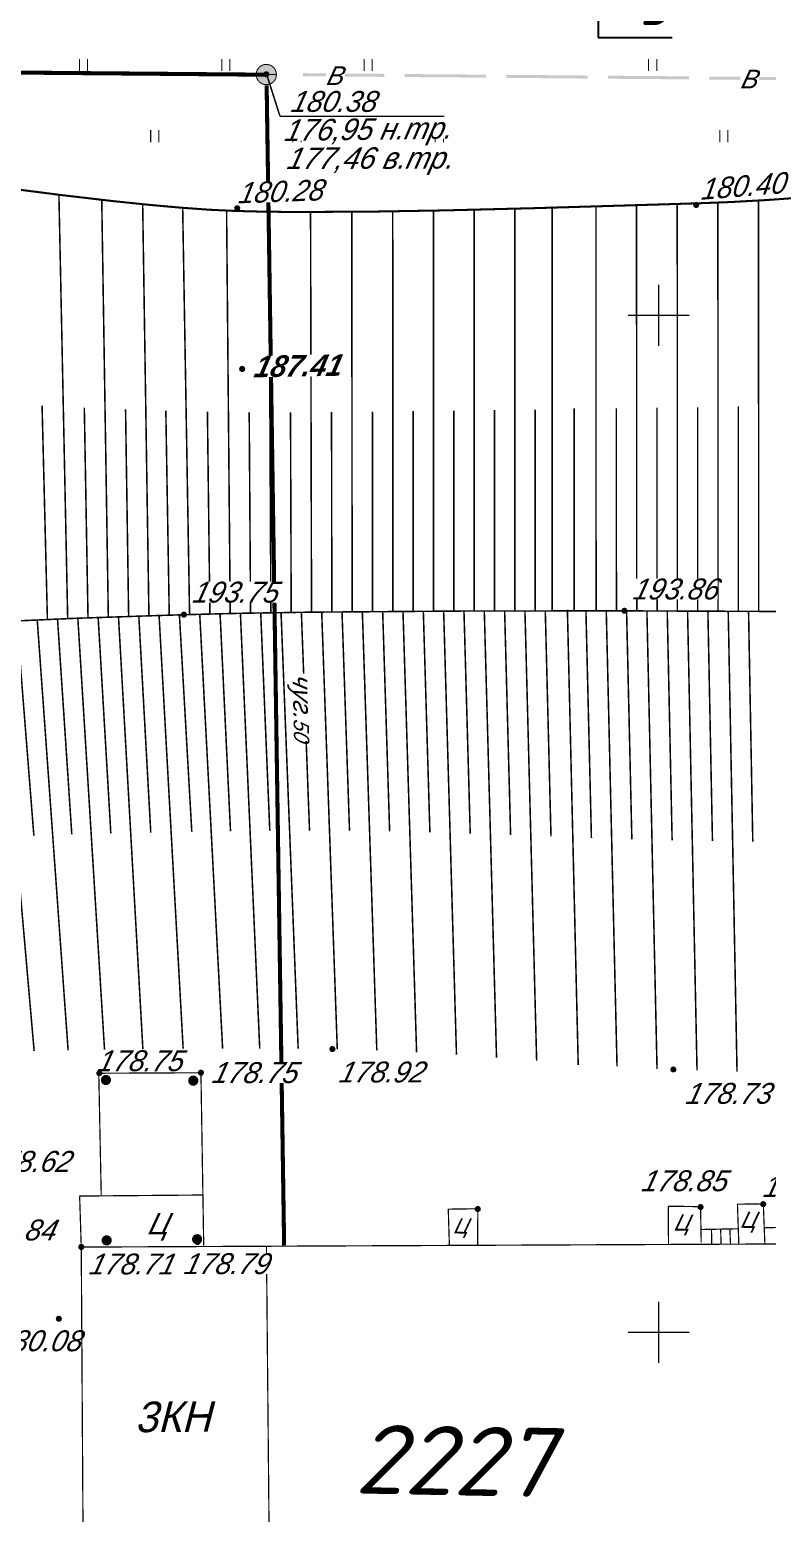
# Model space of a CAD drawing. Header units: millimetres. Extents: x -338 to 6826, y -8218 to 3153.
# Drawn here: x 140.7 to 276.4, y -7464.2 to -7191.4 of the extents above; entities that cross this region are included whole.
import ezdxf
from ezdxf import colors
from ezdxf.entities.mleader import LeaderData, LeaderLine
from ezdxf.math import Vec2, Vec3

# ---------------------------------------------------------------- set-up
doc = ezdxf.new("R2010")
doc.units = ezdxf.units.MM
doc.linetypes.add('Cплошная', pattern=[0])
doc.linetypes.add('Cплошная_0.50', pattern=[0])
doc.layers.add('Линия выноска', color=137, linetype='Continuous', lineweight=25)
doc.layers.add('Строительный', color=251, linetype='Continuous', lineweight=13)
doc.styles.add('Simplex', font='simplex.shx', dxfattribs={"width": 0.7, "oblique": 15})
doc.styles.get("Standard").update_dxf_attribs({"font": 'simplex.shx', "oblique": 15})
doc.styles.add('БСАМ курсив малоконтрасный (Бм-431)', font='')
doc.styles.get('БСАМ курсив малоконтрасный (Бм-431)').set_extended_font_data('Bm431', italic=True)
doc.linetypes.add('Водопр', pattern='A,5,-1,["В",БСАМ курсив малоконтрасный (Бм-431),S=2,R=0,X=-1.2,Y=-1],-1,10,-2,10,-2,5', length=36)
doc.linetypes.add('КОНТУР', pattern='A,0,-0.5,[133,ltypeshp.shx,S=0.05,R=0,X=-0.5,Y=0],-0.5', length=1)

# ---------------------------------------------------------------- blocks, each defined once
blk = doc.blocks.new('2011 - 401 трава')
at = {"color": 7, "linetype": 'Continuous', "lineweight": 0, "const_width": 0.1, "flags": 128}
for points in [[(0, 0), (0, 1.2)], [(0.8, 0), (0.8, 1.2)]]:
    blk.add_lwpolyline(points, dxfattribs=at)
blk = doc.blocks.new('22 - 107.1.1 столбы метал d-1.0')
blk.add_hatch(color=7).paths.add_polyline_path([(-0.00002, 0.5), (-0.25, 0.43302), (-0.43302, 0.25002), (-0.5, 0.00002), (-0.43302, -0.24998), (-0.25002, -0.433), (-0.00002, -0.5), (0.24998, -0.433), (0.433, -0.25), (0.5, 0), (0.433, 0.25), (0.25, 0.43302)])
at = {"color": 7, "linetype": 'Continuous', "lineweight": 0, "const_width": 0.02, "flags": 128}
blk.add_lwpolyline([(0, 0.5), (-0.25, 0.433013), (-0.433013, 0.25), (-0.5, 0), (-0.433013, -0.25), (-0.25, -0.433013), (0, -0.5), (0.25, -0.433013), (0.433013, -0.25), (0.5, 0), (0.433013, 0.25), (0.25, 0.433013), (0, 0.5)], close=True, dxfattribs=at)
blk = doc.blocks.new('118 - 330 отм высот')
blk.add_hatch(color=7).paths.add_polyline_path([(0.098, 0.12), (0.002, 0.155), (-0.095, 0.121), (-0.146, 0.032), (-0.129, -0.069), (-0.05, -0.135), (0.052, -0.136), (0.131, -0.07), (0.149, 0.031)])
at = {"color": 7, "linetype": 'Continuous', "lineweight": 0, "const_width": 0.01, "flags": 128}
blk.add_lwpolyline([(0.098, 0.12), (0.002, 0.155), (-0.095, 0.121), (-0.146, 0.032), (-0.129, -0.069), (-0.05, -0.135), (0.052, -0.136), (0.131, -0.07), (0.149, 0.031), (0.098, 0.12)], close=True, dxfattribs=at)
blk = doc.blocks.new('DIMENSION_17730')
at = {"color": 7, "linetype": 'Continuous', "lineweight": 0, "const_width": 0.075, "flags": 128}
for points in [[(4030.700267, 2211.862824), (4031.362518, 2209.77976)], [(4031.362518, 2209.77976), (4039.444585, 2209.77976)]]:
    blk.add_lwpolyline(points, dxfattribs=at)
at = {"color": 7, "insert": (4037.95452, 2210.77976), "char_height": 1.262627, "attachment_point": 7}
blk.add_mtext('{\\fArial|c1|b0|i1;\\l\\C0; }', dxfattribs=at)
blk = doc.blocks.new('49 - 117.2.1 колодц.смотр.на водопроводах d-2.0')
at = {"true_color": 0xffffff}
blk.add_hatch(color=7, dxfattribs=at).paths.add_polyline_path([(-0.00002, 1), (-0.3827, 0.92388), (-0.70712, 0.70712), (-0.92388, 0.3827), (-1, 0), (-0.92388, -0.38268), (-0.70712, -0.7071), (-0.3827, -0.92386), (0, -0.99998), (0.38268, -0.92386), (0.7071, -0.7071), (0.92386, -0.38268), (0.99998, 0.00002), (0.92386, 0.3827), (0.7071, 0.70712), (0.38268, 0.92388)])
at = {"color": 7, "linetype": 'Continuous', "lineweight": 0, "const_width": 0.1, "flags": 128}
blk.add_lwpolyline([(-1, 0), (1, 0)], dxfattribs=at)
blk.add_lwpolyline([(0, 1), (0.269797, 0.962917), (0.519584, 0.854419), (0.730836, 0.682553), (0.887885, 0.460065), (0.979084, 0.203456), (0.997669, -0.068242), (0.942261, -0.33488), (0.81697, -0.57668), (0.631088, -0.775711), (0.398401, -0.917211), (0.136167, -0.990686), (-0.136167, -0.990686), (-0.398401, -0.917211), (-0.631088, -0.775711), (-0.81697, -0.57668), (-0.942261, -0.33488), (-0.997669, -0.068242), (-0.979084, 0.203456), (-0.887885, 0.460065), (-0.730836, 0.682553), (-0.519584, 0.854419), (-0.269797, 0.962917), (0, 1)], close=True, dxfattribs=at)
at = {"color": 7, "linetype": 'Continuous', "lineweight": 0, "true_color": 0xffffff, "const_width": 0.02, "flags": 128}
blk.add_lwpolyline([(0, 1), (-0.382683, 0.92388), (-0.707107, 0.707107), (-0.92388, 0.382683), (-1, 0), (-0.92388, -0.382683), (-0.707107, -0.707107), (-0.382683, -0.92388), (0, -1), (0.382683, -0.92388), (0.707107, -0.707107), (0.92388, -0.382683), (1, 0), (0.92388, 0.382683), (0.707107, 0.707107), (0.382683, 0.92388), (0, 1)], close=True, dxfattribs=at)
blk = doc.blocks.new('Крест')
at = {"color": 0, "linetype": 'Continuous', "lineweight": 0, "flags": 128}
for points in [[(0, -1), (0, 1)], [(-1, 0), (1, 0)]]:
    blk.add_lwpolyline(points, dxfattribs=at)
blk = doc.blocks.new('_DotBlank')
at = {"color": 0, "linetype": 'ByBlock', "lineweight": -2}
blk.add_line((-0.5, 0), (-1, 0), dxfattribs=at)
blk.add_circle((0, 0), 0.5, dxfattribs=at)

msp = doc.modelspace()

# ---------------------------------------------------------------- hatches: boundary and pattern name
at = {"layer": 'Строительный', "lineweight": 20}
for points in [[(190.96, -7200), (205.92, -7200.13), (205.92, -7199.57), (190.96, -7199.44)], [(209.66, -7200.16), (224.62, -7200.28), (224.62, -7199.72), (209.66, -7199.6)], [(228.36, -7200.31), (243.32, -7200.44), (243.32, -7199.88), (228.36, -7199.75)], [(247.06, -7200.47), (262.02, -7200.59), (262.02, -7200.03), (247.06, -7199.91)], [(265.76, -7200.63), (280.72, -7200.75), (280.72, -7200.19), (265.76, -7200.06)]]:
    msp.add_hatch(color=7, dxfattribs=at).paths.add_polyline_path(points)

# ---------------------------------------------------------------- linework, layer by layer
at = {"layer": 'Строительный', "linetype": 'Водопр', "lineweight": 20, "const_width": 0.748}
msp.add_lwpolyline([(-126.06, -7197.06), (184.12, -7199.73)], dxfattribs=at)
at = {"layer": 'Строительный', "linetype": 'Водопр', "lineweight": 20, "const_width": 0.748, "flags": 128}
msp.add_lwpolyline([(184.28, -7201.67), (187.5, -7415)], dxfattribs=at)
at = {"layer": 'Строительный', "color": 7, "linetype": 'КОНТУР', "lineweight": 20, "ltscale": 2, "const_width": 0.374, "flags": 128}
msp.add_lwpolyline([(502.22, -7252.25), (498.04, -7250.05), (492.61, -7247.31), (487.43, -7244.82), (481.08, -7241.97), (475.1, -7239.52), (469.47, -7237.46), (464.19, -7235.8), (458.2, -7234.18), (451.27, -7232.51), (443.53, -7230.8), (435.17, -7229.1), (426.23, -7227.42), (417.02, -7225.83), (407.73, -7224.34), (398.51, -7223), (388.77, -7221.73), (379.46, -7220.67), (370.71, -7219.83), (362.6, -7219.23), (355.01, -7218.89), (346.9, -7218.78), (338.19, -7218.88), (328.72, -7219.21), (314.96, -7219.99), (296.35, -7221.34), (294.71, -7221.47), (276.51, -7222.76), (269.73, -7223.14), (263.74, -7223.37), (256.52, -7223.59), (233.5, -7224.27), (216.95, -7224.68), (203.25, -7224.91), (189.33, -7224.97), (183.56, -7224.91), (178.54, -7224.78), (173.81, -7224.56), (168.5, -7224.18), (162.6, -7223.65), (156.02, -7222.97), (146.51, -7221.86), (134.08, -7220.27), (133.55, -7220.2), (123.63, -7218.95), (118.44, -7218.42), (117.65, -7218.36), (109.39, -7217.83), (104.59, -7217.67), (100.33, -7217.69), (95.67, -7217.96), (93.49, -7218.2), (91.38, -7218.51), (85.48, -7219.33), (78.73, -7220.24), (74.01, -7220.98), (69.77, -7221.77), (65.87, -7222.63), (62.28, -7223.57), (60.02, -7224.26), (57.9, -7224.98), (55.91, -7225.75), (54.04, -7226.55), (52.31, -7227.4), (50.7, -7228.29), (49.21, -7229.22), (47.86, -7230.19), (46.38, -7231.39), (44.63, -7232.92), (40.37, -7236.94), (35.17, -7242.14), (29.23, -7248.36), (23.23, -7254.83)], dxfattribs=at)
at = {"layer": 'Строительный', "color": 7, "linetype": 'Cплошная', "lineweight": 20, "const_width": 0.281, "flags": 128}
for points in [[(147.67, -7299.73), (146.06, -7221.8)], [(155.15, -7299.46), (153.94, -7222.74)], [(162.62, -7299.23), (161.47, -7223.54)], [(252.38, -7298.31), (252.34, -7223.72)], [(259.86, -7298.33), (259.83, -7223.49)], [(267.34, -7298.36), (267.31, -7223.25)], [(274.82, -7298.4), (274.78, -7222.87)], [(170.1, -7298.99), (168.83, -7224.21)], [(177.58, -7298.8), (176.91, -7224.72)], [(185.06, -7298.66), (184.7, -7224.93)], [(192.54, -7298.55), (192.36, -7224.98)], [(200.02, -7298.47), (199.94, -7224.95)], [(207.5, -7298.41), (207.48, -7224.85)], [(214.98, -7298.37), (214.99, -7224.72)], [(222.46, -7298.34), (222.48, -7224.56)], [(229.94, -7298.32), (229.95, -7224.37)], [(236.83, -7298.32), (236.8, -7223.96)], [(244.9, -7298.3), (244.87, -7223.95)], [(143.94, -7299.89), (142.96, -7260.59)], [(151.41, -7299.59), (150.73, -7260.94)], [(158.89, -7299.34), (158.32, -7261.25)], [(166.36, -7299.11), (165.73, -7261.5)], [(173.84, -7298.89), (173.38, -7261.69)], [(181.32, -7298.72), (181.07, -7261.79)], [(188.8, -7298.6), (188.67, -7261.78)], [(196.28, -7298.51), (196.22, -7261.74)], [(203.76, -7298.44), (203.74, -7261.67)], [(211.24, -7298.39), (211.24, -7261.59)], [(218.72, -7298.35), (218.73, -7261.5)], [(226.2, -7298.32), (226.21, -7261.39)], [(233.68, -7298.31), (233.68, -7261.29)], [(240.87, -7298.32), (240.85, -7261.08)], [(248.64, -7298.31), (248.62, -7261.07)], [(256.12, -7298.32), (256.1, -7260.96)], [(263.6, -7298.34), (263.58, -7260.86)], [(271.08, -7298.38), (271.06, -7260.73)], [(138.33, -7300.16), (141.45, -7339.66)], [(142.07, -7299.97), (147.75, -7379.1)], [(145.8, -7299.81), (148.43, -7339.42)], [(149.54, -7299.66), (154.45, -7378.99)], [(153.28, -7299.53), (155.61, -7339.23)], [(157.02, -7299.4), (161.51, -7378.9)], [(160.76, -7299.29), (162.96, -7339.07)], [(164.49, -7299.17), (168.92, -7378.83)], [(168.23, -7299.05), (170.51, -7338.93)], [(171.97, -7298.94), (176.18, -7378.8)], [(175.71, -7298.84), (177.63, -7338.82)], [(179.45, -7298.76), (183.01, -7378.8)], [(183.19, -7298.69), (184.86, -7338.75)], [(186.93, -7298.63), (190.08, -7378.83)], [(190.67, -7298.58), (192.17, -7338.72)], [(194.41, -7298.53), (197.28, -7378.92)], [(198.15, -7298.49), (199.53, -7338.75)], [(201.89, -7298.46), (204.55, -7379.14)], [(205.63, -7298.43), (206.91, -7338.87)], [(209.37, -7298.4), (211.87, -7379.5)], [(213.11, -7298.38), (214.32, -7339.04)], [(216.85, -7298.36), (219.21, -7379.94)], [(220.59, -7298.34), (221.74, -7339.27)], [(224.33, -7298.33), (226.58, -7380.45)], [(228.07, -7298.32), (229.17, -7339.52)], [(231.81, -7298.31), (233.96, -7380.99)], [(235.55, -7298.31), (236.6, -7339.79)], [(239.62, -7298.07), (241.61, -7381.84)], [(243.03, -7298.3), (244.04, -7340.06)], [(246.77, -7298.3), (248.75, -7382.08)], [(250.51, -7298.31), (251.48, -7340.31)], [(254.25, -7298.31), (256.11, -7382.52)], [(257.99, -7298.32), (258.89, -7340.51)], [(261.73, -7298.34), (263.47, -7382.82)], [(265.47, -7298.35), (266.31, -7340.64)], [(269.21, -7298.37), (270.83, -7383.01)], [(272.95, -7298.39), (273.73, -7340.74)], [(134.6, -7300.38), (141.5, -7379.23)]]:
    msp.add_lwpolyline(points, dxfattribs=at)
at = {"layer": 'Строительный', "color": 7, "linetype": 'Cплошная_0.50', "lineweight": 20, "flags": 128}
for points, const_width in [([(55.46, -7449.39), (55.47, -7449.56), (55.52, -7450.22), (56.79, -7466.61), (57.6, -7475.82), (58.4, -7483.65), (59.38, -7491.66), (60.4, -7498.17), (61.69, -7505.07), (62.89, -7510.83), (64.49, -7517.45), (65.32, -7520.48), (66.19, -7523.33), (67.25, -7526.48), (68.37, -7529.44), (69.54, -7532.21), (70.77, -7534.8), (72.15, -7537.39), (73.73, -7540.08), (75.51, -7542.87), (77.47, -7545.71), (79.38, -7548.32), (81.39, -7550.91), (83.47, -7553.45), (85.59, -7555.89), (87.62, -7558.1), (89.61, -7560.13), (91.51, -7561.94), (93.29, -7563.5), (95.03, -7564.87), (96.89, -7566.18), (98.85, -7567.43), (100.92, -7568.61), (103, -7569.68), (105.14, -7570.67), (107.35, -7571.57), (109.59, -7572.38), (111.84, -7573.1), (114.09, -7573.71), (116.35, -7574.22), (118.58, -7574.63), (120.9, -7574.9), (123.85, -7575.11), (127.43, -7575.23), (131.7, -7575.28), (129.56, -7575.25), (157.74, -7574.76), (152.02, -7574.9), (163.46, -7574.63), (174.63, -7574.45), (180.1, -7574.32), (185.81, -7574.18), (196.98, -7574), (215.96, -7573.97), (220.56, -7573.97), (243.04, -7573.96), (267.03, -7573.86), (272.16, -7573.8), (285.72, -7573.65), (304.42, -7573.31), (314.11, -7573.01), (323.1, -7572.64), (344.7, -7571.53), (357.11, -7570.77), (367.57, -7570.03), (377.68, -7569.13), (381.6, -7568.69), (384.75, -7568.25), (390.82, -7567.16), (396.91, -7565.77), (402.98, -7564.09), (408.86, -7562.16), (411.77, -7561.09), (414.59, -7559.96), (417.31, -7558.78), (419.92, -7557.56), (422.56, -7556.23), (425.23, -7554.79), (427.92, -7553.26), (430.59, -7551.64), (433.28, -7549.91), (435.88, -7548.15), (438.36, -7546.36), (440.69, -7544.57), (443, -7542.67), (445.1, -7540.81), (446.96, -7538.99), (448.58, -7537.24), (450.01, -7535.48), (451.38, -7533.55), (452.69, -7531.45), (453.94, -7529.17), (454.95, -7527.11), (455.94, -7524.9), (456.91, -7522.52), (457.88, -7519.94), (459.29, -7515.77), (460.96, -7510.42), (462.43, -7505.11), (464.02, -7498.52), (465.59, -7491.19), (467.06, -7483.54), (468.41, -7475.69), (469.46, -7468.47), (470.36, -7460.49), (471.39, -7449.32), (473.27, -7425.45), (474.09, -7414.27), (474.78, -7404.89), (475.29, -7398.71), (476.14, -7389.67), (476.38, -7387.05), (477.32, -7376.68), (477.86, -7369.19), (478.07, -7364.98), (478.14, -7361.44), (478.07, -7358.52), (477.87, -7356.2), (477.5, -7354.03), (476.96, -7351.81), (476.25, -7349.54), (475.38, -7347.25), (474.43, -7345.11), (473.35, -7342.97), (472.15, -7340.84), (470.83, -7338.73), (469.5, -7336.79), (468.08, -7334.89), (466.59, -7333.07), (465.05, -7331.34), (463.51, -7329.79), (461.81, -7328.25), (459.93, -7326.73), (457.88, -7325.22), (455.94, -7323.91), (453.86, -7322.6), (451.64, -7321.31), (449.3, -7320.03), (445, -7317.88), (440.29, -7315.75), (434.62, -7313.4), (428.51, -7311.05), (420.62, -7308.27), (413.15, -7305.91), (408.86, -7304.7), (404.82, -7303.68), (401.04, -7302.86), (397.53, -7302.23), (393.89, -7301.73), (389.68, -7301.28), (384.89, -7300.89), (379.47, -7300.55), (369.63, -7300.1), (357.31, -7299.73), (346.85, -7299.49), (335.15, -7299.21), (323.83, -7298.96), (309.86, -7298.74), (279.54, -7298.43), (250.11, -7298.31), (221.29, -7298.34), (192.48, -7298.55), (179.36, -7298.76), (169.05, -7299.02), (162.18, -7299.24), (149.09, -7299.68), (138.17, -7300.17), (129.15, -7300.77), (124.23, -7301.21), (119.79, -7301.7), (115.83, -7302.26), (112.31, -7302.87), (110.63, -7303.2), (103.03, -7304.74), (97.41, -7306.01), (93.24, -7307.1), (89.46, -7308.23), (86.01, -7309.43), (82.85, -7310.71), (79.34, -7312.39), (77.73, -7313.29), (76.21, -7314.22), (74.78, -7315.19), (73.45, -7316.2), (72.2, -7317.25), (71.03, -7318.34), (68.69, -7320.88), (66.36, -7323.84), (64.06, -7327.2), (61.82, -7330.9), (59.75, -7334.77), (57.81, -7338.83), (56.03, -7343.04), (54.44, -7347.31), (53.02, -7351.73), (51.86, -7356.08), (50.97, -7360.3), (50.36, -7364.33), (50.18, -7366.33), (50.05, -7368.67), (49.98, -7374.39), (50.15, -7381.5), (50.56, -7390.04), (51.59, -7404.99), (53.18, -7423.85), (54.12, -7434.24), (55.45, -7449.32)], 0.281), ([(469.43, -7468.68), (469.46, -7468.47), (470.36, -7460.49), (471.39, -7449.32), (473.27, -7425.45), (474.09, -7414.27), (474.78, -7404.89), (475.29, -7398.71), (476.14, -7389.67), (476.38, -7387.05), (477.32, -7376.68), (477.86, -7369.19), (478.07, -7364.98), (478.14, -7361.44), (478.07, -7358.52), (477.87, -7356.2), (477.5, -7354.03), (476.96, -7351.81), (476.25, -7349.54), (475.38, -7347.25), (474.43, -7345.11), (473.35, -7342.97), (472.15, -7340.84), (470.83, -7338.73), (469.5, -7336.79), (468.08, -7334.89), (466.59, -7333.07), (465.05, -7331.34), (463.51, -7329.79), (461.81, -7328.25), (459.93, -7326.73), (457.88, -7325.22), (455.94, -7323.91), (453.86, -7322.6), (451.64, -7321.31), (449.3, -7320.03), (445, -7317.88), (440.29, -7315.75), (434.62, -7313.4), (428.51, -7311.05), (420.62, -7308.27), (413.15, -7305.91), (408.86, -7304.7), (404.82, -7303.68), (401.04, -7302.86), (397.53, -7302.23), (393.89, -7301.73), (389.68, -7301.28), (384.89, -7300.89), (379.47, -7300.55), (369.63, -7300.1), (357.31, -7299.73), (346.85, -7299.49), (335.15, -7299.21), (323.83, -7298.96), (309.86, -7298.74), (279.54, -7298.43), (250.11, -7298.31), (221.29, -7298.34), (192.48, -7298.55), (179.36, -7298.76), (169.05, -7299.02), (162.18, -7299.24), (149.09, -7299.68), (138.17, -7300.17), (129.15, -7300.77), (124.23, -7301.21), (119.79, -7301.7), (115.83, -7302.26), (112.31, -7302.87), (110.63, -7303.2), (103.03, -7304.74), (97.41, -7306.01), (93.24, -7307.1), (89.46, -7308.23), (86.01, -7309.43), (82.85, -7310.71), (79.34, -7312.39), (77.73, -7313.29), (76.21, -7314.22), (74.78, -7315.19), (73.45, -7316.2), (72.2, -7317.25), (71.03, -7318.34), (70.22, -7319.17)], 0.281), ([(153.39, -7383.19), (153.84, -7405.77)], 0.224), ([(153.49, -7383.33), (172.19, -7383.24)], 0.224), ([(172.19, -7383.24), (172.7, -7415.01)], 0.224), ([(149.84, -7405.91), (172.42, -7405.72)], 0.224), ([(150.17, -7415.29), (149.87, -7405.95)], 0.224), ([(223.1, -7414.97), (223.14, -7408.24), (217.7, -7408.32), (217.9, -7414.86)], 0.224), ([(258.18, -7407.78), (258.22, -7414.77)], 0.224), ([(264.1, -7407.86), (258.19, -7407.78)], 0.224), ([(264.12, -7407.95), (264.24, -7414.5)], 0.224), ([(275.61, -7407.34), (270.91, -7407.41), (271.16, -7414.78)], 0.224), ([(275.67, -7407.35), (275.95, -7414.61)], 0.224), ([(271.02, -7411.93), (264.18, -7412.06)], 0.224), ([(266.13, -7411.99), (266.18, -7414.66)], 0.224), ([(267.82, -7411.99), (267.9, -7414.7)], 0.224), ([(269.51, -7411.99), (269.63, -7414.68)], 0.224), ([(285.04, -7414.51), (285, -7411.51), (275.75, -7411.75)], 0.224), ([(184.9, -7485.97), (184.24, -7415.02)], 0.224)]:
    msp.add_lwpolyline(points, dxfattribs=dict(at, const_width=const_width))
at = {"layer": 'Строительный', "color": 7, "linetype": 'Cплошная_0.50', "lineweight": 20, "const_width": 0.224, "flags": 128}
msp.add_lwpolyline([(150.61, -7486.01), (195.78, -7486.41), (316.14, -7484.92), (380.46, -7483.71), (380.63, -7460.37), (379.56, -7414.31), (349.85, -7414.4), (150.17, -7415.29), (150.61, -7486.01)], close=True, dxfattribs=at)

# ---------------------------------------------------------------- block references
at = {"layer": 'Строительный', "color": 7, "lineweight": 20, "zscale": 3.74}
for name, p, xscale, yscale in [('2011 - 401 трава', (149.85, -7199.07), 1.87, 1.87), ('2011 - 401 трава', (176.03, -7199.07), 1.87, 1.87), ('118 - 330 отм высот', (184.22, -7199.67, 674.62), 3.74, 3.74), ('2011 - 401 трава', (202.21, -7199.07), 1.87, 1.87), ('2011 - 401 трава', (254.57, -7199.07), 1.87, 1.87), ('DIMENSION_17730', (-14890.56, -15471.95), 3.74, 3.74), ('2011 - 401 трава', (162.94, -7212.16), 1.87, 1.87), ('2011 - 401 трава', (189.12, -7212.16), 1.87, 1.87), ('2011 - 401 трава', (215.3, -7212.16), 1.87, 1.87), ('2011 - 401 трава', (267.66, -7212.16), 1.87, 1.87), ('118 - 330 отм высот', (263.31, -7223.7, 674.7), 3.74, 3.74), ('118 - 330 отм высот', (178.86, -7224.3, 674.25), 3.74, 3.74), ('118 - 330 отм высот', (179.77, -7253.85, 700.91), 3.74, 3.74), ('118 - 330 отм высот', (169.05, -7299.02, 724.63), 3.74, 3.74), ('118 - 330 отм высот', (250.11, -7298.31, 725.03), 3.74, 3.74), ('118 - 330 отм высот', (196.38, -7378.9, 669.15), 3.74, 3.74), ('118 - 330 отм высот', (153.49, -7383.33, 668.52), 3.74, 3.74), ('118 - 330 отм высот', (172.19, -7383.24, 668.53), 3.74, 3.74), ('118 - 330 отм высот', (259.11, -7382.66, 668.44), 3.74, 3.74), ('118 - 330 отм высот', (223.12, -7408.31, 668.91), 3.74, 3.74), ('118 - 330 отм высот', (264.12, -7407.95, 668.92), 3.74, 3.74), ('118 - 330 отм высот', (275.65, -7407.42, 668.9), 3.74, 3.74), ('118 - 330 отм высот', (171.56, -7414.4, 668.67), 3.74, 3.74), ('118 - 330 отм высот', (150.17, -7415.29, 668.37), 3.74, 3.74), ('118 - 330 отм высот', (146.04, -7428.49, 673.49), 3.74, 3.74)]:
    msp.add_blockref(name, p, dxfattribs=dict(at, xscale=xscale, yscale=yscale))
for name, p, xscale, yscale, rotation in [('49 - 117.2.1 колодц.смотр.на водопроводах d-2.0', (184.22, -7199.7), 1.869999999999403, 1.869999999999403, 359.4990863060664), ('22 - 107.1.1 столбы метал d-1.0', (154.71, -7384.57), 1.869999999999405, 1.869999999999405, 346.6283499999836), ('22 - 107.1.1 столбы метал d-1.0', (170.78, -7384.69), 1.869999999999405, 1.869999999999405, 346.6283499999836), ('22 - 107.1.1 столбы метал d-1.0', (154.85, -7414.06), 1.869999999999405, 1.869999999999405, 346.6283499999836), ('22 - 107.1.1 столбы метал d-1.0', (171.49, -7413.84), 1.869999999999405, 1.869999999999405, 346.6283499999836)]:
    msp.add_blockref(name, p, dxfattribs=dict(at, xscale=xscale, yscale=yscale, rotation=rotation))
at = {"layer": 'Строительный', "color": 136, "lineweight": 20, "true_color": 0x008080, "xscale": 5.61, "yscale": 5.61, "zscale": 3.74}
for p in [(256.44, -7243.95), (256.44, -7430.95)]:
    msp.add_blockref('Крест', p, dxfattribs=at)

# ---------------------------------------------------------------- leaders
at = {"layer": 'Линия выноска', "lineweight": 20}
ml = msp.add_multileader_mtext('Standard', dxfattribs=at)
ml.set_content('3', color=2, style='Simplex')
ml.set_leader_properties()
ml.set_arrow_properties(name='DOTBLANK')
ml.build(insert=Vec2(0, 0))
ml.multileader.update_dxf_attribs({"text_left_attachment_type": 6, "text_right_attachment_type": 6, "dogleg_length": 1, "arrow_head_size": 5.61})
ctx = ml.context
ctx.base_point, ctx.char_height, ctx.arrow_head_size, ctx.landing_gap_size, ctx.plane_origin = Vec3(245.41, -7192.87), 11.22, 5.61, 7.48, Vec3(235.93, -7190.67)
ctx.left_attachment, ctx.right_attachment = 6, 6
notes = []
notes.append((ctx, [(0, (1, 1, 0), (245.28, -7192.87), (1, 0), 0.133, [(0, [(245.29, -7168.83)], 0, [])])]))
ctx.mtext.insert, ctx.mtext.flow_direction = Vec3(252.89, -7179.41), 5
for ctx, leaders in notes:
    for number, flags, end, landing, length, lines in leaders:
        leader = LeaderData()
        leader.index, (leader.has_last_leader_line, leader.has_dogleg_vector, leader.attachment_direction) = number, flags
        leader.last_leader_point, leader.dogleg_vector, leader.dogleg_length = Vec3(end), Vec3(landing), length
        for number, points, colour, breaks in lines:
            line = LeaderLine()
            line.index, line.vertices, line.color, line.breaks = number, Vec3.list(points), colors.encode_raw_color(colour), breaks
            leader.lines.append(line)
        ctx.leaders.append(leader)

# ---------------------------------------------------------------- next in the draw order: texts
at = {"layer": 'Строительный', "color": 7, "lineweight": 20, "bg_fill": 3, "box_fill_scale": 1, "bg_fill_color": 256}
for s, insert, char_height, attachment_point, rotation, bg_fill_transparency in [('{\\fBm431|c1|b0|i1;\\l\\C0;В}', (271.4, -7202.25), 3.4505, 7, 359.5242, 0), ('{\\fD431|c1|b0|i1;\\l\\C0;180.40}', (263.96, -7220.85), 3.8474, 4, 4.5818, 6307), ('{\\fD431|c1|b0|i1;\\l\\C0;180.28}', (178.85, -7221.5), 3.8474, 4, 2.1168, 7411865), ('{\\fD431|c1|b1|i1;\\l\\C0;187.41}', (181.72, -7253.43), 3.9504, 4, 1.0515, 0), ('{\\fBm431|b0|i1|c204|p18;\\C0;чуг.\\fBm431|b0|i1|c0|p18;\\H0.81292x;50}', (188.02, -7309.91), 3.4505, 7, 271.209, 0), ('{\\fBm431|c1|b0|i1;\\l\\C0;Ц}', (162.4, -7408.97), 3.9568, 1, 358.9775, 4267287), ('{\\fBm431|b0|i1|c204|p18;\\C0;Ц}', (271.49, -7408.75), 2.992, 1, 358.9775, 4267262), ('{\\fBm431|c1|b0|i1;\\l\\C0;Ц}', (218.69, -7409.97), 2.805, 1, 358.9775, 4267432), ('{\\fBm431|b0|i1|c204|p18;\\C0;Ц}', (259.26, -7409.25), 2.992, 1, 358.9775, 4267262), ('{\\fP131|c1|b0|i0;\\l\\C0;3КН}', (160.02, -7443.73), 5.61, 1, 0.408, 4267297), ('{\\C1;2227}', (200.65, -7447.88), 12.702, 1, 358.9098, 4267247)]:
    msp.add_mtext(s, dxfattribs=dict(at, insert=insert, char_height=char_height, attachment_point=attachment_point, rotation=rotation, bg_fill_transparency=bg_fill_transparency))
at = {"layer": 'Строительный', "color": 7, "lineweight": 20, "char_height": 3.8474, "attachment_point": 4, "bg_fill": 3, "box_fill_scale": 1, "bg_fill_color": 256}
for s, insert, bg_fill_transparency in [('{\\fD431|c1|b0|i1;\\l\\C0;180.38}', (188.58, -7204.67), 6302), ('{\\fD431|c1|b0|i1;\\l\\C0;193.75}', (170.5, -7294.9), 4264252), ('{\\fD431|c1|b0|i1;\\l\\C0;193.86}', (251.51, -7294.32), 4266052), ('{\\fD431|c1|b0|i1;\\l\\C0;178.75}', (152.99, -7381.06), 4264257), ('{\\fD431|c1|b0|i1;\\l\\C0;178.75}', (174.06, -7383.24), 4264387), ('{\\fD431|c1|b0|i1;\\l\\C0;178.92}', (197.42, -7383.13), 4265687), ('{\\fD431|c1|b0|i1;\\l\\C0;178.73}', (261.24, -7387.06), 4264967), ('{\\fD431|c1|b0|i1;\\l\\C0;178.62}', (132.4, -7399.56), 4265127), ('{\\fD431|c1|b0|i1;\\l\\C0;178.85}', (253.12, -7403.13), 4266197), ('{\\fD431|c1|b0|i1;\\l\\C0;178.85}', (275.48, -7404.19), 4266252), ('{\\fD431|c1|b0|i1;\\l\\C0;178.84}', (129.62, -7412.18), 4264047), ('{\\fD431|c1|b0|i1;\\l\\C0;178.71}', (151.44, -7418.43), 4264262), ('{\\fD431|c1|b0|i1;\\l\\C0;180.08}', (134.34, -7432.55), 4265397)]:
    msp.add_mtext(s, dxfattribs=dict(at, insert=insert, bg_fill_transparency=bg_fill_transparency))

# ---------------------------------------------------------------- next in the draw order: texts
at = {"layer": 'Строительный', "color": 7, "lineweight": 20, "bg_fill": 3, "box_fill_scale": 1, "bg_fill_color": 256, "bg_fill_transparency": 0}
for s, insert, char_height, attachment_point, rotation in [('{\\fBm431|c1|b0|i1;\\l\\C0;В}', (195.17, -7201.62), 3.4505, 7, 359.5242), ('{\\fD431|c1|b0|i1;\\l\\C0;177,46\\fBm431|c1|b0|i1; в.тр.}', (187.82, -7213.14), 3.9568, 1, 0.2168)]:
    msp.add_mtext(s, dxfattribs=dict(at, insert=insert, char_height=char_height, attachment_point=attachment_point, rotation=rotation))
at = {"layer": 'Строительный', "color": 7, "lineweight": 20, "insert": (168.89, -7418.37), "char_height": 3.8474, "attachment_point": 4, "bg_fill": 3, "box_fill_scale": 1, "bg_fill_color": 256, "bg_fill_transparency": 4265537}
msp.add_mtext('{\\fD431|c1|b0|i1;\\l\\C0;178.79}', dxfattribs=at)

# ---------------------------------------------------------------- next in the draw order: texts
at = {"layer": 'Строительный', "color": 7, "lineweight": 20, "insert": (187.35, -7207.97), "char_height": 3.9568, "attachment_point": 1, "rotation": 0.8226, "bg_fill": 3, "box_fill_scale": 1, "bg_fill_color": 256, "bg_fill_transparency": 0}
msp.add_mtext('{\\fD431|c1|b0|i1;\\l\\C0;176,95\\fBm431|c1|b0|i1; н.тр.}', dxfattribs=at)

doc.saveas('drawing.dxf')
